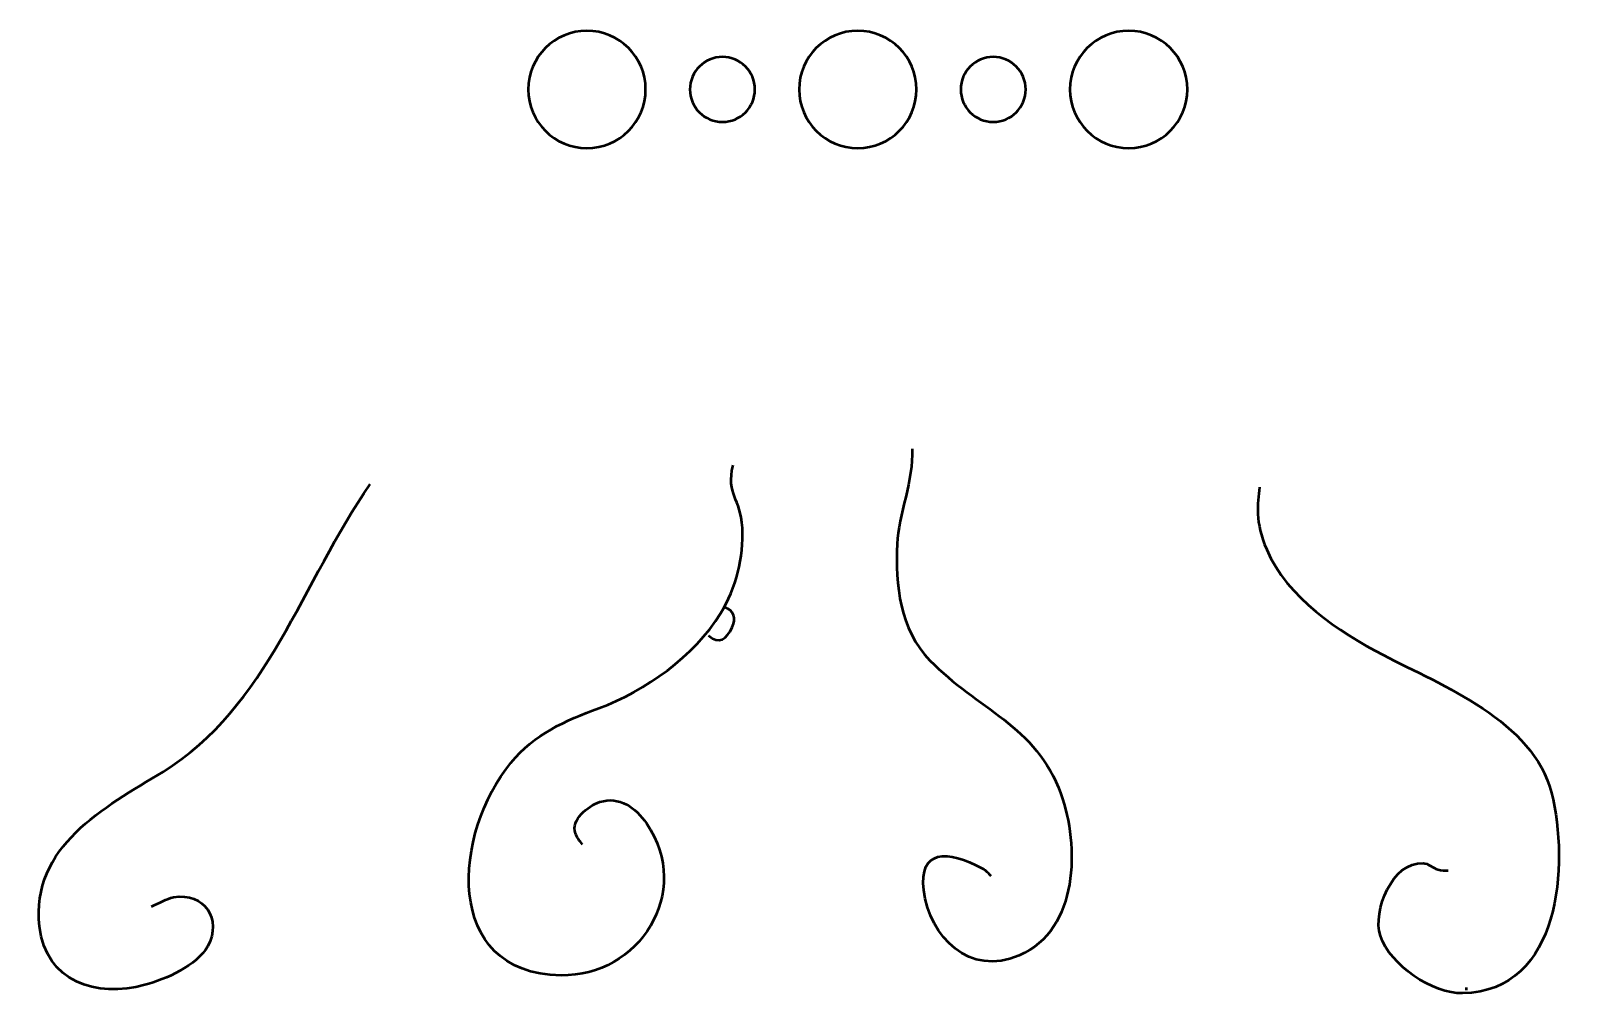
# Model space of a CAD drawing. Header units: centimetres. Extents: x -15.6 to -5.3, y -15.8 to -9.3.
# Drawn here: x -14.58 to -6.06, y -15.03 to -9.68 of the extents above; entities that cross this region are included whole.
import ezdxf

# ---------------------------------------------------------------- set-up
doc = ezdxf.new("R2010")
doc.units = ezdxf.units.CM
doc.header["$MEASUREMENT"] = 0
doc.layers.add('Layer 1', color=7, linetype='Continuous')

msp = doc.modelspace()

# ---------------------------------------------------------------- linework, layer by layer
at = {"layer": 'Layer 1', "lineweight": 53}
for points, knots in [([(-11.82498, -10.00004), (-11.82498, -9.82055), (-11.67947, -9.67504), (-11.49998, -9.67504), (-11.49998, -9.67504), (-11.32049, -9.67504), (-11.17498, -9.82055), (-11.17498, -10.00004), (-11.17498, -10.00004), (-11.17498, -10.17953), (-11.32049, -10.32504), (-11.49998, -10.32504), (-11.49998, -10.32504), (-11.67947, -10.32504), (-11.82498, -10.17953), (-11.82498, -10.00004)], [0, 0, 0, 0, 0.2, 0.2, 0.2, 0.2, 0.4, 0.4, 0.4, 0.4, 0.6, 0.6, 0.6, 0.6, 1, 1, 1, 1]), ([(-10.32498, -10.00004), (-10.32498, -9.82055), (-10.17947, -9.67504), (-9.99998, -9.67504), (-9.99998, -9.67504), (-9.82049, -9.67504), (-9.67498, -9.82055), (-9.67498, -10.00004), (-9.67498, -10.00004), (-9.67498, -10.17953), (-9.82049, -10.32504), (-9.99998, -10.32504), (-9.99998, -10.32504), (-10.17947, -10.32504), (-10.32498, -10.17953), (-10.32498, -10.00004)], [0, 0, 0, 0, 0.2, 0.2, 0.2, 0.2, 0.4, 0.4, 0.4, 0.4, 0.6, 0.6, 0.6, 0.6, 1, 1, 1, 1]), ([(-8.82498, -10.00004), (-8.82498, -9.82055), (-8.67947, -9.67504), (-8.49998, -9.67504), (-8.49998, -9.67504), (-8.32049, -9.67504), (-8.17498, -9.82055), (-8.17498, -10.00004), (-8.17498, -10.00004), (-8.17498, -10.17953), (-8.32049, -10.32504), (-8.49998, -10.32504), (-8.49998, -10.32504), (-8.67947, -10.32504), (-8.82498, -10.17953), (-8.82498, -10.00004)], [0, 0, 0, 0, 0.2, 0.2, 0.2, 0.2, 0.4, 0.4, 0.4, 0.4, 0.6, 0.6, 0.6, 0.6, 1, 1, 1, 1]), ([(-10.92998, -10.00004), (-10.92998, -9.90063), (-10.84939, -9.82004), (-10.74998, -9.82004), (-10.74998, -9.82004), (-10.65057, -9.82004), (-10.56998, -9.90063), (-10.56998, -10.00004), (-10.56998, -10.00004), (-10.56998, -10.09945), (-10.65057, -10.18004), (-10.74998, -10.18004), (-10.74998, -10.18004), (-10.84939, -10.18004), (-10.92998, -10.09945), (-10.92998, -10.00004)], [0, 0, 0, 0, 0.2, 0.2, 0.2, 0.2, 0.4, 0.4, 0.4, 0.4, 0.6, 0.6, 0.6, 0.6, 1, 1, 1, 1]), ([(-9.42998, -10.00004), (-9.42998, -9.90063), (-9.34939, -9.82004), (-9.24998, -9.82004), (-9.24998, -9.82004), (-9.15057, -9.82004), (-9.06998, -9.90063), (-9.06998, -10.00004), (-9.06998, -10.00004), (-9.06998, -10.09945), (-9.15057, -10.18004), (-9.24998, -10.18004), (-9.24998, -10.18004), (-9.34939, -10.18004), (-9.42998, -10.09945), (-9.42998, -10.00004)], [0, 0, 0, 0, 0.2, 0.2, 0.2, 0.2, 0.4, 0.4, 0.4, 0.4, 0.6, 0.6, 0.6, 0.6, 1, 1, 1, 1]), ([(-10.82692, -13.02543), (-10.76667, -13.07841), (-10.7274, -13.04572), (-10.69513, -12.97926), (-10.69513, -12.97926), (-10.67049, -12.9285), (-10.68786, -12.8878), (-10.73846, -12.86589)], [0, 0, 0, 0, 0.3333333, 0.3333333, 0.3333333, 0.3333333, 1, 1, 1, 1])]:
    msp.add_open_spline(points, degree=3, knots=knots, dxfattribs=at)
at = {"layer": 'Layer 1', "color": 5, "lineweight": 53}
for points, knots in [([(-9.69918, -11.99105), (-9.69083, -12.16385), (-9.7743, -12.35713), (-9.78238, -12.51805), (-9.78238, -12.51805), (-9.79375, -12.74468), (-9.7661, -12.99246), (-9.60081, -13.16331), (-9.60081, -13.16331), (-9.34057, -13.43228), (-9.01183, -13.52274), (-8.87582, -13.90272), (-8.87582, -13.90272), (-8.77257, -14.19105), (-8.77477, -14.65345), (-9.10666, -14.79806), (-9.10666, -14.79806), (-9.38, -14.91716), (-9.60283, -14.69631), (-9.63453, -14.43615), (-9.63453, -14.43615), (-9.66197, -14.21089), (-9.50594, -14.21105), (-9.30928, -14.3158), (-9.30928, -14.3158), (-9.29224, -14.32488), (-9.2774, -14.34077), (-9.26285, -14.35634)], [0, 0, 0, 0, 0.125, 0.125, 0.125, 0.125, 0.25, 0.25, 0.25, 0.25, 0.375, 0.375, 0.375, 0.375, 0.5, 0.5, 0.5, 0.5, 0.625, 0.625, 0.625, 0.625, 0.75, 0.75, 0.75, 0.75, 1, 1, 1, 1]), ([(-11.52387, -14.18247), (-11.54151, -14.16493), (-11.55594, -14.14477), (-11.56386, -14.12175), (-11.56386, -14.12175), (-11.59004, -14.04571), (-11.49638, -13.97049), (-11.42846, -13.94753), (-11.42846, -13.94753), (-11.32365, -13.91213), (-11.22721, -13.98158), (-11.17045, -14.06529), (-11.17045, -14.06529), (-10.90887, -14.45114), (-11.21496, -14.91486), (-11.64354, -14.90826), (-11.64354, -14.90826), (-12.30978, -14.89799), (-12.23525, -14.1101), (-11.92121, -13.73015), (-11.92121, -13.73015), (-11.78959, -13.57091), (-11.62239, -13.49766), (-11.43343, -13.42794), (-11.43343, -13.42794), (-11.17596, -13.33302), (-10.90521, -13.13866), (-10.75991, -12.90291), (-10.75991, -12.90291), (-10.67262, -12.76129), (-10.63172, -12.59456), (-10.63947, -12.42876), (-10.63947, -12.42876), (-10.64741, -12.2592), (-10.73099, -12.25051), (-10.69071, -12.08101)], [0, 0, 0, 0, 0.1, 0.1, 0.1, 0.1, 0.2, 0.2, 0.2, 0.2, 0.3, 0.3, 0.3, 0.3, 0.4, 0.4, 0.4, 0.4, 0.5, 0.5, 0.5, 0.5, 0.6, 0.6, 0.6, 0.6, 0.7, 0.7, 0.7, 0.7, 0.8, 0.8, 0.8, 0.8, 1, 1, 1, 1]), ([(-13.91168, -14.52607), (-13.86996, -14.51127), (-13.82623, -14.48058), (-13.78941, -14.47476), (-13.78941, -14.47476), (-13.6188, -14.4478), (-13.51893, -14.5965), (-13.60042, -14.74559), (-13.60042, -14.74559), (-13.66101, -14.85641), (-13.83246, -14.92878), (-13.9484, -14.96088), (-13.9484, -14.96088), (-14.21545, -15.03477), (-14.49774, -14.9445), (-14.53125, -14.63761), (-14.53125, -14.63761), (-14.58006, -14.1909), (-14.17462, -13.98016), (-13.84759, -13.77978), (-13.84759, -13.77978), (-13.26942, -13.42527), (-13.07328, -12.72275), (-12.70142, -12.18748)], [0, 0, 0, 0, 0.1428571, 0.1428571, 0.1428571, 0.1428571, 0.2857143, 0.2857143, 0.2857143, 0.2857143, 0.4285714, 0.4285714, 0.4285714, 0.4285714, 0.5714286, 0.5714286, 0.5714286, 0.5714286, 0.7142857, 0.7142857, 0.7142857, 0.7142857, 1, 1, 1, 1]), ([(-7.77619, -12.20329), (-7.78604, -12.29836), (-7.80196, -12.39449), (-7.73555, -12.5495), (-7.73555, -12.5495), (-7.62202, -12.81449), (-7.33715, -13.00531), (-7.09043, -13.13303), (-7.09043, -13.13303), (-6.7646, -13.30167), (-6.25742, -13.50078), (-6.15896, -13.89595), (-6.15896, -13.89595), (-6.06026, -14.29238), (-6.10555, -14.99531), (-6.65076, -15.00751), (-6.65076, -15.00751), (-6.81352, -15.01112), (-7.05417, -14.8514), (-7.10631, -14.68862), (-7.10631, -14.68862), (-7.15008, -14.55188), (-7.03981, -14.2772), (-6.86987, -14.28641), (-6.86987, -14.28641), (-6.84104, -14.28797), (-6.81691, -14.31054), (-6.78763, -14.32189), (-6.78763, -14.32189), (-6.77007, -14.32869), (-6.74681, -14.32767), (-6.73029, -14.32631)], [0, 0, 0, 0, 0.1111111, 0.1111111, 0.1111111, 0.1111111, 0.2222222, 0.2222222, 0.2222222, 0.2222222, 0.3333333, 0.3333333, 0.3333333, 0.3333333, 0.4444444, 0.4444444, 0.4444444, 0.4444444, 0.5555556, 0.5555556, 0.5555556, 0.5555556, 0.6666667, 0.6666667, 0.6666667, 0.6666667, 0.7777778, 0.7777778, 0.7777778, 0.7777778, 1, 1, 1, 1])]:
    msp.add_open_spline(points, degree=3, knots=knots, dxfattribs=at)
at = {"layer": 'Layer 1', "lineweight": 53}
for points in [[(-10.83633, -13.00974), (-10.83633, -13.00974), (-10.83633, -13.00974), (-10.83633, -13.00974)], [(-6.62885, -14.99025), (-6.62885, -14.99025), (-6.62885, -14.97452), (-6.62885, -14.97452)]]:
    msp.add_open_spline(points, degree=3, dxfattribs=at)

doc.saveas('drawing.dxf')
